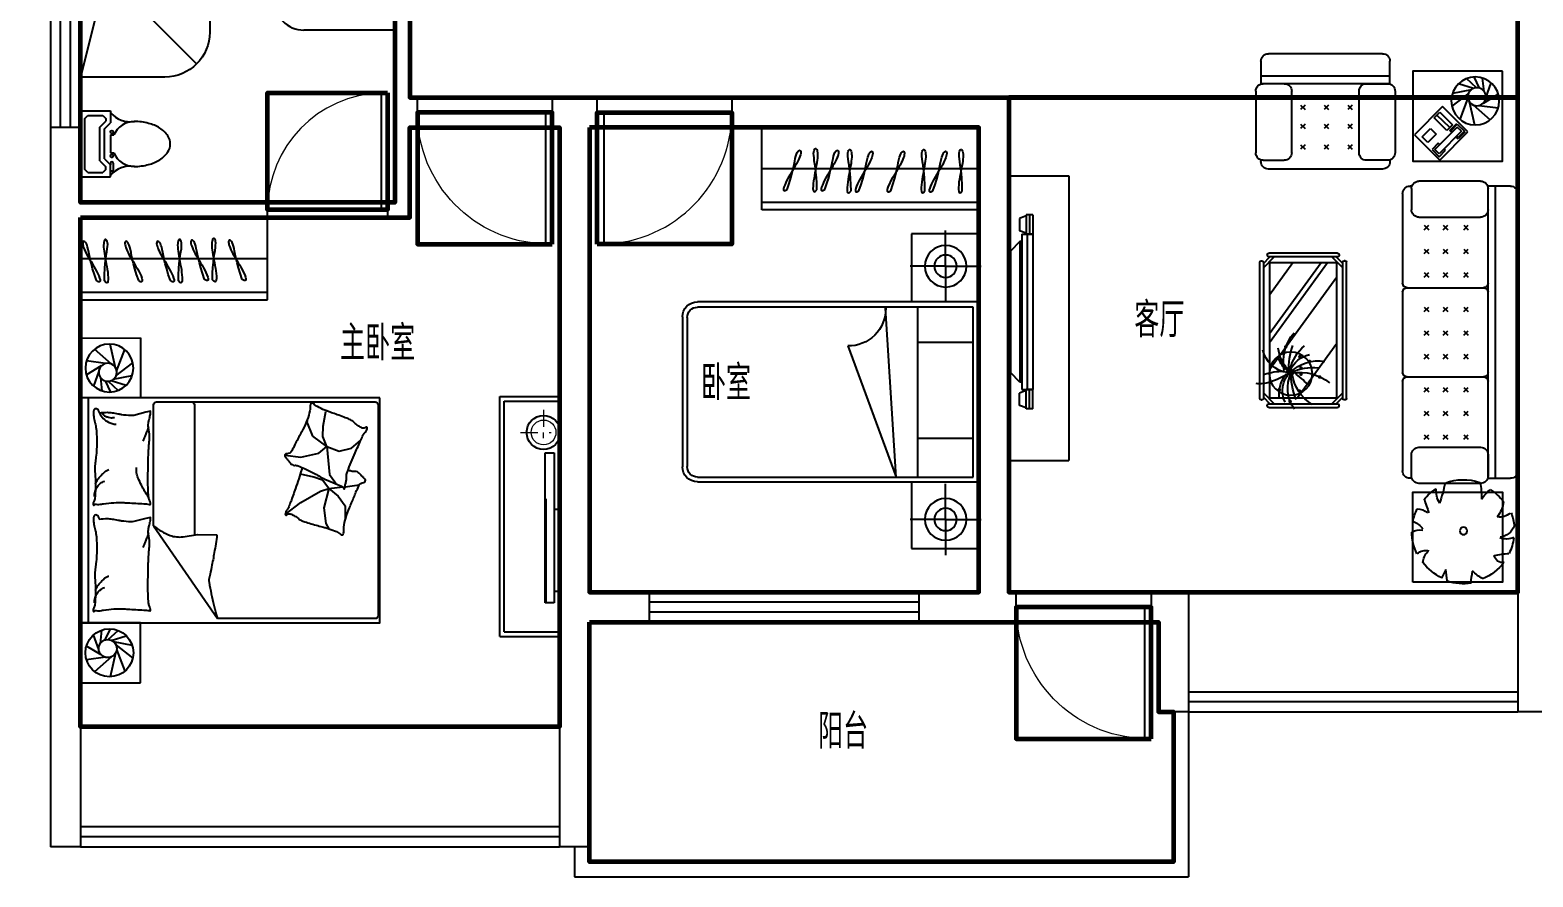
# Model space of a CAD drawing. Extents: x -355331 to -318731, y -592200 to -560200.
# Drawn here: x -347067 to -337031, y -592200 to -586550 of the extents above; entities that cross this region are included whole.
import ezdxf

# ---------------------------------------------------------------- set-up
doc = ezdxf.new("R2010")
doc.units = 0
doc.header["$LTSCALE"] = 1000
doc.header["$MEASUREMENT"] = 0
doc.layers.get('0').update_dxf_attribs({"linetype": 'CONTINUOUS'})
for name, color, linetype in [('BALCONY', 2, 'CONTINUOUS'), ('BATH', 6, 'CONTINUOUS'), ('JIAJU', 252, 'CONTINUOUS'), ('WALL', 2, 'CONTINUOUS'), ('WINDOW', 3, 'CONTINUOUS'), ('文字', 7, 'CONTINUOUS')]:
    doc.layers.add(name, color=color, linetype=linetype)
for name, color, linetype, lineweight in [('GT_卧室', 1, 'CONTINUOUS', 60), ('GT_卫生间', 5, 'CONTINUOUS', 60), ('GT_客厅', 2, 'CONTINUOUS', 60), ('GT_过道', 30, 'CONTINUOUS', 60), ('GT_门', 245, 'CONTINUOUS', 60), ('GT_阳台', 6, 'CONTINUOUS', 60)]:
    doc.layers.add(name, color=color, linetype=linetype, lineweight=lineweight)
doc.styles.add('_TCH_WINDOW', font='SIMPLEX', dxfattribs={"height": 3.5, "bigfont": 'GBCBIG'})
doc.styles.add('DIM_FONT', font='ROMAND.shx', dxfattribs={"width": 0.7})
doc.styles.add('HZ0', font='AcadEref.ttf', dxfattribs={"width": 0.7, "bigfont": 'ST.SHX'})
doc.styles.get("Standard").update_dxf_attribs({"font": 'GBENOR', "bigfont": 'GBCBIG'})

# ---------------------------------------------------------------- blocks, each defined once
blk = doc.blocks.new('A$C67170A1A')
for p, q in [((0, 2200), (0, 300)), ((0, 2200), (400, 2200)), ((400, 2200), (400, 300)), ((116, 1933), (71, 1915)), ((71, 1915), (71, 1834)), ((161, 1940), (116, 1940)), ((116, 1940), (116, 1810)), ((137, 1940), (137, 1810)), ((161, 1940), (161, 1810)), ((116, 1817), (71, 1834)), ((86, 1810), (86, 775)), ((86, 1810), (161, 1810)), ((161, 1810), (116, 1810)), ((123, 1810), (123, 775)), ((161, 1810), (161, 775)), ((73, 1761), (11, 1697)), ((73, 1761), (73, 823)), ((86, 1761), (73, 1761)), ((11, 1697), (11, 888)), ((73, 823), (11, 888)), ((86, 823), (73, 823)), ((116, 768), (71, 750)), ((71, 669), (71, 750)), ((86, 775), (161, 775)), ((161, 775), (116, 775)), ((116, 645), (116, 775)), ((137, 645), (137, 775)), ((161, 645), (161, 775)), ((116, 652), (71, 669)), ((161, 645), (116, 645)), ((0, 300), (400, 300))]:
    blk.add_line(p, q)
blk = doc.blocks.new('M_C54TQD')
for p, q in [((0, -52), (1500, -52)), ((853, -489), (46, -489)), ((853, -489), (1472, -916)), ((26, -509), (26, -1968)), ((46, -761), (915, -761)), ((1472, -1968), (1472, -916)), ((381, -1368), (395, -1471)), ((778, -1368), (698, -1472)), ((395, -1471), (369, -1593)), ((528, -1559), (509, -1470)), ((698, -1472), (623, -1603)), ((161, -1514), (137, -1518)), ((255, -1552), (161, -1514)), ((324, -1645), (255, -1552)), ((369, -1593), (324, -1645)), ((548, -1617), (528, -1559)), ((623, -1603), (605, -1658)), ((90, -1638), (87, -1645)), ((188, -1621), (90, -1638)), ((257, -1618), (188, -1621)), ((324, -1645), (257, -1618)), ((324, -1645), (510, -1664)), ((324, -1645), (355, -1728)), ((510, -1664), (560, -1700)), ((605, -1658), (548, -1617)), ((560, -1700), (572, -1709)), ((605, -1658), (594, -1752)), ((605, -1658), (734, -1626)), ((605, -1658), (655, -1721)), ((734, -1626), (837, -1640)), ((837, -1640), (873, -1660)), ((355, -1728), (335, -1810)), ((592, -1767), (580, -1861)), ((655, -1721), (720, -1769)), ((720, -1769), (813, -1769)), ((335, -1810), (281, -1873)), ((46, -1988), (1452, -1988))]:
    blk.add_line(p, q)
blk.add_lwpolyline([(0, -2000), (0, 0), (1500, 0), (1500, -2000)], close=True)
for points in [[(101, -127, -0.263368), (73, -108, -0.494818), (82, -89, -0.049225), (100, -88, -0.036831), (124, -89, -0.031893), (161, -97, 0.035782), (195, -104, 0.032941), (285, -110, 0.026564), (396, -104, 0.017905), (434, -99, -0.033397), (454, -97, -0.03204), (491, -97, 0.018442), (555, -101, 0.010837), (620, -100, 0.014624), (668, -97, 0.111249), (691, -89, -0.153708), (708, -86, -0.076444), (715, -87, -0.215512), (717, -89, -0.585858), (714, -92, 0.363489), (709, -95, 0.191716), (709, -106, -0.129675), (711, -123, -0.01735), (708, -140, 0.019326), (706, -155, 0.018818), (699, -223, 0.021828), (698, -283, 0.006204), (700, -316, 0.001963), (706, -423, 0.028341), (710, -459, -0.117014), (709, -468, -0.36606), (708, -469, -0.03973), (694, -466, -0.048309), (681, -461, 0.062981), (670, -457, 0.04058), (647, -454, 0.014345), (580, -451, 0.005484), (454, -452, 0.007153), (358, -455, 0.008762), (316, -458, -0.008153), (270, -461, -0.06251), (213, -456, 0.078669), (167, -454, 0.047825), (145, -459, -0.034494), (114, -466, -0.023571), (89, -469, -0.510228), (88, -468), (95, -438), (116, -356, 0.073041), (118, -336, 0.023305), (112, -275, 0.018299), (108, -252, -0.01097), (101, -214, -0.042281), (98, -180, -0.027201), (101, -126)], [(657, -95, 0.088153), (622, -98, 0.088153), (591, -114, 0.077547), (569, -135, 0.077547), (555, -162)], [(810, -127, -0.263368), (782, -108, -0.494818), (791, -89, -0.049225), (809, -88, -0.036831), (833, -89, -0.031893), (871, -97, 0.035782), (905, -104, 0.032941), (994, -110, 0.026564), (1106, -104, 0.017905), (1143, -99, -0.033397), (1163, -97, -0.03204), (1200, -97, 0.018442), (1265, -101, 0.010837), (1329, -100, 0.014624), (1377, -97, 0.111249), (1400, -89, -0.153708), (1417, -86, -0.076444), (1424, -87, -0.215512), (1426, -89, -0.585858), (1423, -92, 0.363489), (1419, -95, 0.191716), (1419, -106, -0.129675), (1421, -123, -0.01735), (1418, -140, 0.019326), (1415, -155, 0.018818), (1408, -223, 0.021828), (1407, -283, 0.006204), (1409, -316, 0.001963), (1415, -423, 0.028341), (1419, -459, -0.117014), (1419, -468, -0.36606), (1417, -469, -0.03973), (1404, -466, -0.048309), (1390, -461, 0.062981), (1379, -457, 0.04058), (1356, -454, 0.014345), (1289, -451, 0.005484), (1164, -452, 0.007153), (1067, -455, 0.008762), (1025, -458, -0.008153), (979, -461, -0.06251), (922, -456, 0.078669), (877, -454, 0.047825), (854, -459, -0.034494), (823, -466, -0.023571), (798, -469, -0.510228), (797, -468), (805, -438), (825, -356, 0.073041), (827, -336, 0.023305), (821, -275, 0.018299), (817, -252, -0.01097), (810, -214, -0.042281), (807, -180, -0.027201), (810, -126)], [(1366, -95, 0.088153), (1332, -98, 0.088153), (1300, -114, 0.077547), (1279, -135, 0.077547), (1265, -162)], [(99, -143, -0.05369), (114, -156, -0.070312), (122, -168, -0.015448), (125, -177, -0.013244), (129, -187, -0.082127), (132, -205, -0.064164), (129, -228)], [(101, -127, -0.077379), (136, -152, -0.077379), (161, -187, -0.047525), (171, -211, -0.047525), (176, -238)], [(575, -101, 0.027842), (551, -111, 0.048685), (539, -119, 0.023666), (511, -144, 0.031223), (492, -164, 0.046801), (486, -172, 0.023191), (478, -189)], [(1284, -101, 0.027842), (1260, -111, 0.048685), (1248, -119, 0.023666), (1220, -144, 0.031223), (1201, -164, 0.046801), (1196, -172, 0.023191), (1188, -189)], [(661, -455, 0.016108), (622, -429, 0.024599), (595, -414, 0.009477), (546, -391, 0.015937), (516, -378, 0.072521), (500, -375, 0.033339), (463, -375)], [(191, -454, 0.009729), (219, -445, 0.009729), (246, -435, 0.007971), (267, -426, 0.007971), (289, -416)], [(853, -489, -0.085272), (917, -599, -0.124044), (926, -686), (912, -782), (914, -912)], [(901, -454, 0.009729), (928, -445, 0.009729), (955, -435, 0.007971), (977, -426, 0.007971), (998, -416)], [(914, -912, 0.007867), (1032, -894, 0.009508), (1128, -876, 0.006616), (1193, -862, -0.023828), (1212, -858, -0.080713), (1230, -859, -0.009591), (1383, -891, -0.013133), (1416, -899, -0.007859), (1472, -916)], [(464, -1480, 0.025626), (476, -1478, 0.0108), (605, -1436, 0.00456), (692, -1405, 0.01125), (727, -1391, 0.069394), (746, -1380, -0.079756), (763, -1371, -0.106399), (778, -1368, -0.328642), (782, -1372, -0.299547), (779, -1378, 0.189917), (774, -1387, 0.033518), (773, -1397, 0.075627), (773, -1402, 0.053489), (776, -1410, 0.017838), (788, -1432, 0.038394), (805, -1456, -0.059529), (816, -1472, -0.035943), (826, -1498, -0.011245), (852, -1585, -0.006203), (862, -1624, 0.010783), (868, -1647, 0.019485), (873, -1660, 0.005062), (892, -1710, 0.101392), (909, -1736, -0.223768), (914, -1749, -0.25558), (911, -1754, -0.081563), (895, -1759, -0.071805), (878, -1759, 0.069985), (861, -1759, 0.03546), (801, -1772, 0.029432), (732, -1797, 0.001554), (699, -1811, -0.00152), (665, -1826, -0.004735), (629, -1840, 0.00382), (586, -1859, 0.296001), (564, -1891, -0.649774), (542, -1900, -0.02319), (538, -1895, 0.0288), (534, -1892, 0.005727), (527, -1886, -0.004358), (519, -1878, -0.027528), (502, -1861, -0.046214), (493, -1850, -0.194121), (490, -1833, 0.133719), (489, -1809, 0.005779), (482, -1787, 0.008882)]]:
    blk.add_lwpolyline(points, format="xyb")
blk.add_lwpolyline([(58, -1583, 0.101392), (40, -1559, -0.223768), (34, -1546, -0.25558), (36, -1541, -0.081563), (52, -1535, -0.071805), (69, -1534, 0.069985), (86, -1532, 0.03546), (145, -1515, 0.029432), (211, -1485, 0.001554), (244, -1468, -0.00152), (276, -1451, -0.004735), (311, -1433, 0.00382), (353, -1412, 0.296001), (372, -1378, -0.649774), (393, -1367, -0.02319), (398, -1372, 0.0288), (402, -1375, 0.005727), (409, -1380, -0.004358), (418, -1387, -0.027528), (436, -1403, -0.046214), (445, -1414, -0.194121), (450, -1430, 0.133719), (453, -1454, 0.011505), (471, -1496, 0.008882), (497, -1550, 0.012426), (535, -1618, -0.033612), (547, -1644), (570, -1701), (588, -1744, 0.224341), (603, -1757, -0.722772), (603, -1766, -0.103513), (599, -1767, 0.053465), (592, -1767, 0.030109), (569, -1772, -0.031436), (547, -1776, -0.05324), (532, -1776, 0.05518), (517, -1777, 0.056271), (492, -1783, 0.0108), (366, -1835, 0.00456), (281, -1873, 0.01125), (247, -1889, 0.069394), (229, -1902, -0.079756), (213, -1912, -0.106399), (199, -1915, -0.328642), (195, -1912, -0.299547), (196, -1906, 0.189917), (201, -1896, 0.033518), (202, -1886, 0.075627), (201, -1882, 0.053489), (197, -1874, 0.017838), (184, -1853, 0.038394), (165, -1830, -0.059529), (153, -1815, -0.035943), (140, -1790, -0.011245), (108, -1705, -0.006203), (95, -1667, 0.010783), (87, -1645, 0.019485), (82, -1632, 0.005062)], format="xyb", close=True)
for centre, start, end in [((46, -509), 90, 180), ((46, -741), 180, 270), ((46, -1968), 180, 270), ((1452, -1968), 270, 0)]:
    blk.add_arc(centre, 20, start, end)
at = {"style": 'DIM_FONT', "width": 0.8, "flags": 9}
for tag in ['XSIZE', 'YSIZE']:
    blk.add_attdef(tag, (0, 0), '', height=0.5, dxfattribs=at)
blk = doc.blocks.new('M_C5')
for p, q in [((-71, 21), (-106, 120)), ((-60, 63), (-50, 152)), ((-28, 86), (7, 160)), ((-9, 88), (59, 149)), ((12, 83), (112, 114)), ((-54, -14), (-154, 45)), ((26, 75), (152, 50)), ((42, 53), (156, -35)), ((48, 21), (102, -123)), ((-26, -30), (-153, -47)), ((14, -26), (-99, -126)), ((41, -2), (5, -160))]:
    blk.add_line(p, q)
for centre, radius in [((0, 0), 160), ((-11, 28), 60)]:
    blk.add_circle(centre, radius)
at = {"width": 0.8, "flags": 9}
for tag in ['XSIZE', 'YSIZE']:
    blk.add_attdef(tag, (0, 0), '', height=0.5, dxfattribs=at)
blk = doc.blocks.new('ccui')
for points in [[(-566, 1078), (-507, 683), (-111, 742), (-170, 1137)], [(-226, -1197), (-285, -801), (111, -742), (170, -1137)]]:
    blk.add_lwpolyline(points, close=True)
at = {"rotation": 188.5031322324077}
blk.add_blockref('M_C5', (-332, 911), dxfattribs=at)
at = {"extrusion": (1e-16, 0, -1), "zscale": -1}
for name, p, rotation in [('M_C54TQD', (-111, -742), 81.49686775637126), ('M_C5', (51, -968), 351.4968677675923)]:
    blk.add_blockref(name, p, dxfattribs=dict(at, rotation=rotation))
blk = doc.blocks.new('dsj')
for p, q in [((0, -1600), (0, 0)), ((0, 0), (400, 0)), ((30, -1570), (30, -30)), ((30, -30), (400, -30)), ((304, -375), (363, -375)), ((304, -1375), (304, -375)), ((363, -375), (363, -1375)), ((311, -1369), (311, -682)), ((396, -753), (363, -753)), ((363, -753), (363, -1297)), ((396, -1297), (396, -753)), ((363, -1297), (396, -1297)), ((363, -1375), (304, -1375)), ((0, -1600), (400, -1600)), ((30, -1570), (400, -1570))]:
    blk.add_line(p, q)
at = {"lineweight": 0}
for p, q in [((293, -88), (293, -201)), ((139, -239), (255, -239)), ((293, -276), (293, -239)), ((331, -239), (343, -239))]:
    blk.add_line(p, q, dxfattribs=at)
blk.add_circle((293, -239), 113)
blk.add_circle((293, -239), 82.7, dxfattribs=at)
blk = doc.blocks.new('A$C4AAE78FC')
for p, q in [((16, 43), (16, 2143)), ((16, 2143), (466, 2143)), ((238, 1927), (238, 2165)), ((466, 2143), (466, 1689)), ((238, 1927), (0, 1927)), ((238, 1927), (238, 1689)), ((238, 1927), (476, 1927)), ((16, 1689), (1896, 1689)), ((55, 1654), (426, 1654)), ((55, 520), (55, 1654)), ((426, 1654), (426, 520)), ((426, 1654), (1894, 1654)), ((568, 520), (639, 1647)), ((1964, 1584), (1964, 590)), ((1996, 1589), (1996, 589)), ((55, 1419), (426, 1419)), ((892, 1396), (568, 520)), ((55, 777), (426, 777)), ((426, 520), (55, 520)), ((1894, 520), (426, 520)), ((1896, 489), (16, 489)), ((238, 238), (238, 476)), ((466, 489), (466, 43)), ((238, 238), (0, 238)), ((238, 238), (476, 238)), ((238, 238), (238, 0)), ((466, 43), (16, 43))]:
    blk.add_line(p, q)
for centre, radius in [((238, 1927), 139), ((238, 1927), 75), ((238, 238), 139), ((238, 238), 75)]:
    blk.add_circle(centre, radius)
for centre, radius, start, end in [((887, 1644), 249, 179.3329, 271.129), ((1894, 1584), 70, 0, 90), ((1896, 1589), 100, 0, 90), ((1894, 590), 70, 270, 360), ((1896, 589), 100, 270, 360)]:
    blk.add_arc(centre, radius, start, end)
blk = doc.blocks.new('_E6OBL')
at = {"color": 0, "linetype": 'ByBlock'}
for p, q in [((0, 506), (230, 506)), ((0, 0), (0, 506)), ((34, 448), (58, 471)), ((58, 471), (172, 471)), ((172, 471), (196, 448)), ((230, 506), (230, 414)), ((34, 58), (34, 448)), ((150, 382), (196, 428)), ((150, 124), (150, 382)), ((184, 368), (230, 414)), ((184, 138), (184, 368)), ((196, 448), (196, 428)), ((230, 322), (256, 322)), ((230, 322), (230, 184)), ((150, 124), (196, 78)), ((184, 138), (230, 92)), ((230, 184), (256, 184)), ((0, 0), (230, 0)), ((58, 34), (34, 58)), ((58, 34), (172, 34)), ((196, 58), (172, 34)), ((196, 58), (196, 78)), ((230, 104), (230, 92)), ((230, 0), (230, 92)), ((230, 46), (253, 46)), ((253, 46), (253, 104))]:
    blk.add_line(p, q, dxfattribs=at)
blk.add_lwpolyline([(414, 80, 0.063415), (524, 95, 0.076468), (609, 131, 0.107136), (672, 192, 0.147373), (690, 253, 0.147373), (672, 314, 0.107136), (609, 375, 0.076468), (524, 411, 0.063415), (414, 425, 0.063415)], format="xyb", dxfattribs=at)
for centre in [(242, 345), (242, 161)]:
    blk.add_circle(centre, 11.5, dxfattribs=at)
for centre, radius, start, end in [((386, 630), 207, 221.089, 277.7989), ((414, 253), 172, 90, 156.4218), ((414, 253), 172, 203.5782, 270), ((242, 104), 11.5, 0, 180), ((386, -124), 207, 82.2011, 138.911)]:
    blk.add_arc(centre, radius, start, end, dxfattribs=at)
at = {"style": 'HZ0', "width": 0.75, "flags": 9}
for tag in ['XSIZE', 'YSIZE']:
    blk.add_attdef(tag, (0, 0), '', height=0.5, dxfattribs=at)
blk = doc.blocks.new('A$C14184E9E')
for p, q in [((-0.1, 720), (-0.1, 0)), ((719.9, 720), (-0.1, 720)), ((-0.1, 720), (646.7, 73.2)), ((182.3, 585.2), (719.9, 720)), ((719.9, 250), (719.9, 720)), ((134.7, 537.6), (-0.1, 0)), ((-0.1, 0), (469.9, 0))]:
    blk.add_line(p, q)
blk.add_circle((149, 570.8), 36.2)
blk.add_arc((469.9, 250), 250, 270, 360)
blk = doc.blocks.new('$TCHSYS$WIN2D')
for p, q in [((-0.5, 0.5), (0.5, 0.5)), ((0.5, 0.1667), (-0.5, 0.1667)), ((0.5, -0.1667), (-0.5, -0.1667)), ((-0.5, -0.5), (0.5, -0.5))]:
    blk.add_line(p, q)
blk = doc.blocks.new('$TCHSYS$DOOR2D')
for p, q in [((0.45, 0.975), (0.5, 0.975)), ((0.45, 0), (0.45, 0.975)), ((0.5, 0), (0.5, 0.975)), ((0.5, 0), (0.45, 0))]:
    blk.add_line(p, q)
at = {"lineweight": 13}
blk.add_arc((0.475, 0), 0.975, 91.4693, 180, dxfattribs=at)
blk = doc.blocks.new('$plan$00001568')
for p, q in [((-2869, 3), (-1019, 3)), ((-2919, -197), (-2919, -47)), ((-969, -47), (-969, -200)), ((-2919, -147), (-969, -147)), ((-2919, -197), (-969, -197)), ((-2762, -197), (-2903, -197)), ((-1127, -197), (-986, -197)), ((-2953, -247), (-2953, -658)), ((-2712, -658), (-2712, -247)), ((-2242, -737), (-2242, -227)), ((-1647, -737), (-1647, -227)), ((-1177, -658), (-1177, -247)), ((-936, -247), (-936, -658)), ((-2628, -359), (-2658, -329)), ((-2658, -359), (-2628, -329)), ((-2500, -359), (-2470, -329)), ((-2470, -359), (-2500, -329)), ((-2312, -359), (-2343, -329)), ((-2343, -359), (-2312, -329)), ((-2121, -359), (-2091, -329)), ((-2091, -359), (-2121, -329)), ((-1934, -359), (-1964, -329)), ((-1964, -359), (-1934, -329)), ((-1806, -359), (-1776, -329)), ((-1776, -359), (-1806, -329)), ((-1546, -359), (-1576, -329)), ((-1576, -359), (-1546, -329)), ((-1419, -359), (-1389, -329)), ((-1389, -359), (-1419, -329)), ((-1231, -359), (-1261, -329)), ((-1261, -359), (-1231, -329)), ((-796, -519), (-608, -331)), ((-603, -373), (-754, -524)), ((-608, -350), (-655, -397)), ((-655, -397), (-641, -411)), ((-603, -354), (-645, -397)), ((-645, -397), (-636, -406)), ((-608, -331), (-438, -501)), ((-556, -402), (-603, -354)), ((-603, -373), (-575, -402)), ((-2628, -497), (-2658, -466)), ((-2658, -497), (-2628, -466)), ((-2470, -497), (-2500, -466)), ((-2500, -497), (-2470, -466)), ((-2312, -497), (-2343, -466)), ((-2343, -497), (-2312, -466)), ((-2121, -497), (-2091, -466)), ((-2091, -497), (-2121, -466)), ((-1964, -497), (-1934, -466)), ((-1934, -497), (-1964, -466)), ((-1806, -497), (-1776, -466)), ((-1776, -497), (-1806, -466)), ((-1546, -497), (-1576, -466)), ((-1576, -497), (-1546, -466)), ((-1389, -497), (-1419, -466)), ((-1419, -497), (-1389, -466)), ((-1231, -497), (-1261, -466)), ((-1261, -497), (-1231, -466)), ((-773, -524), (-730, -482)), ((-730, -482), (-721, -491)), ((-726, -552), (-575, -402)), ((-438, -501), (-627, -689)), ((-612, -439), (-598, -453)), ((-608, -435), (-598, -444)), ((-598, -444), (-556, -402)), ((-598, -453), (-551, -406)), ((-561, -435), (-598, -472)), ((-598, -472), (-513, -557)), ((-579, -453), (-495, -538)), ((-476, -519), (-561, -435)), ((-2628, -624), (-2658, -593)), ((-2658, -624), (-2628, -593)), ((-2470, -624), (-2500, -593)), ((-2500, -624), (-2470, -593)), ((-2312, -624), (-2343, -593)), ((-2343, -624), (-2312, -593)), ((-2121, -624), (-2091, -593)), ((-2091, -624), (-2121, -593)), ((-1964, -624), (-1934, -593)), ((-1934, -624), (-1964, -593)), ((-1806, -624), (-1776, -593)), ((-1776, -624), (-1806, -593)), ((-1546, -624), (-1576, -593)), ((-1576, -624), (-1546, -593)), ((-1389, -624), (-1419, -593)), ((-1419, -624), (-1389, -593)), ((-1231, -624), (-1261, -593)), ((-1261, -624), (-1231, -593)), ((-627, -689), (-796, -519)), ((-726, -571), (-773, -524)), ((-754, -524), (-726, -552)), ((-683, -529), (-726, -571)), ((-693, -519), (-683, -529)), ((-622, -543), (-678, -600)), ((-678, -600), (-641, -637)), ((-641, -637), (-584, -581)), ((-584, -581), (-622, -543)), ((-513, -557), (-476, -519)), ((-2919, -708), (-2919, -717)), ((-2903, -708), (-2762, -708)), ((-2271, -767), (-2869, -767)), ((-1676, -767), (-2213, -767)), ((-1019, -767), (-1617, -767)), ((-986, -708), (-1127, -708)), ((-969, -708), (-969, -717)), ((-856, -902), (-856, -1664)), ((-797, -852), (-806, -852)), ((-797, -868), (-797, -1008)), ((-336, -818), (-747, -818)), ((-286, -852), (-286, -1714)), ((-286, -852), (-136, -852)), ((-286, -1008), (-286, -868)), ((-236, -852), (-236, -1714)), ((-86, -902), (-86, -1664)), ((-747, -1058), (-336, -1058)), ((-693, -1104), (-723, -1134)), ((-693, -1134), (-723, -1104)), ((-556, -1104), (-586, -1134)), ((-556, -1134), (-586, -1104)), ((-429, -1104), (-459, -1134)), ((-429, -1134), (-459, -1104)), ((-2447, -1661), (-2447, -1202)), ((-2437, -1192), (-2432, -1192)), ((-2378, -1167), (-2422, -1211)), ((-2349, -1167), (-2422, -1239)), ((-2422, -1661), (-2422, -1202)), ((-2396, -1152), (-2396, -1157)), ((-2386, -1142), (-1477, -1142)), ((-2386, -1167), (-1477, -1167)), ((-1514, -1167), (-1442, -1239)), ((-1486, -1167), (-1442, -1211)), ((-1467, -1152), (-1467, -1157)), ((-1442, -1202), (-1442, -1661)), ((-1427, -1192), (-1432, -1192)), ((-1417, -1202), (-1417, -1661)), ((-2019, -1207), (-2382, -1470)), ((-1577, -1207), (-2196, -1657)), ((-1482, -1269), (-2015, -1657)), ((-693, -1292), (-723, -1262)), ((-693, -1262), (-723, -1292)), ((-556, -1262), (-586, -1292)), ((-556, -1292), (-586, -1262)), ((-429, -1262), (-459, -1292)), ((-429, -1292), (-459, -1262)), ((-1482, -1312), (-1956, -1657)), ((-1482, -1501), (-1696, -1657)), ((-693, -1419), (-723, -1449)), ((-693, -1449), (-723, -1419)), ((-556, -1419), (-586, -1449)), ((-556, -1449), (-586, -1419)), ((-429, -1419), (-459, -1449)), ((-429, -1449), (-459, -1419)), ((-797, -1698), (-797, -1558)), ((-747, -1508), (-336, -1508)), ((-286, -1558), (-286, -1698)), ((-2437, -1671), (-2432, -1671)), ((-2349, -1697), (-2422, -1624)), ((-2378, -1697), (-2422, -1653)), ((-1477, -1697), (-2386, -1697)), ((-1514, -1697), (-1442, -1624)), ((-1486, -1697), (-1442, -1653)), ((-1427, -1671), (-1432, -1671)), ((-2396, -1712), (-2396, -1707)), ((-1477, -1722), (-2386, -1722)), ((-1467, -1712), (-1467, -1707)), ((-797, -1714), (-806, -1714)), ((-336, -1748), (-747, -1748)), ((-136, -1714), (-289, -1714))]:
    blk.add_line(p, q)
at = {"color": 6}
for p, q in [((-428, -297), (-527, -183)), ((-431, -256), (-448, -130)), ((-415, -228), (-356, -129)), ((-380, -212), (-281, -177)), ((-404, -323), (-561, -288)), ((-339, -222), (-249, -233)), ((-318, -295), (-287, -394)), ((-316, -254), (-241, -290)), ((-313, -273), (-252, -341)), ((-381, -331), (-524, -385)), ((-349, -325), (-436, -439)), ((-326, -308), (-351, -434))]:
    blk.add_line(p, q, dxfattribs=at)
at = {"color": 3}
for p, q in [((-3604, -469), (-3528, -479)), ((-3528, -479), (-3585, -508)), ((-3585, -508), (-3585, -508))]:
    blk.add_line(p, q, dxfattribs=at)
for points in [[(-3611, -700), (-3011, -700), (-3011, -100), (-3611, -100)], [(-202, -100), (-202, -700), (-802, -700), (-802, -100)], [(-1482, -1207), (-1482, -1657), (-2382, -1657), (-2382, -1207)]]:
    blk.add_lwpolyline(points, close=True)
at = {"color": 3, "const_width": 12}
for points in [[(-2237, -1321, 1), (-2249, -1321, 1)], [(-2133, -1390, 1), (-2145, -1390, 1)], [(-2331, -1456, 1), (-2343, -1456, 1)], [(-2221, -1515, 1), (-2233, -1515, 1)], [(-2218, -1446, 1), (-2230, -1446, 1)], [(-2210, -1502, 1), (-2222, -1502, 1)], [(-2190, -1512, 1), (-2202, -1512, 1)], [(-2177, -1446, 1), (-2189, -1446, 1)], [(-2102, -1453, 1), (-2114, -1453, 1)], [(-2399, -1519, 1), (-2411, -1519, 1)], [(-2322, -1591, 1), (-2334, -1591, 1)], [(-2207, -1522, 1), (-2219, -1522, 1)], [(-2201, -1535, 1), (-2213, -1535, 1)], [(-2166, -1555, 1), (-2178, -1555, 1)], [(-2138, -1578, 1), (-2150, -1578, 1)], [(-2036, -1548, 1), (-2048, -1548, 1)]]:
    blk.add_lwpolyline(points, format="xyb", close=True, dxfattribs=at)
at = {"color": 6}
for centre, radius in [((-401, -282), 160), ((-373, -271), 60)]:
    blk.add_circle(centre, radius, dxfattribs=at)
at = {"color": 3}
blk.add_circle((-3270, -361), 24.7, dxfattribs=at)
blk.add_circle((-2221, -1514), 144)
for centre, radius, start, end in [((-2869, -47), 50, 90, 180), ((-1019, -47), 50, 0, 90), ((-2903, -247), 50, 90, 180), ((-2762, -247), 50, 0, 90), ((-2272, -227), 30, 0, 90), ((-2212, -227), 30, 90, 180), ((-1677, -227), 30, 0, 90), ((-1617, -227), 30, 90, 180), ((-1127, -247), 50, 90, 180), ((-986, -247), 50, 0, 90), ((-2903, -658), 50, 180, 270), ((-2762, -658), 50, 270, 360), ((-1127, -658), 50, 180, 270), ((-986, -658), 50, 270, 360), ((-2869, -717), 50, 180, 270), ((-2272, -737), 30, 270, 360), ((-2212, -737), 30, 180, 270), ((-1677, -737), 30, 270, 360), ((-1617, -737), 30, 180, 270), ((-1019, -717), 50, 270, 360), ((-806, -902), 50, 90, 180), ((-747, -868), 50, 90, 180), ((-336, -868), 50, 0, 90), ((-136, -902), 50, 0, 90), ((-747, -1008), 50, 180, 270), ((-336, -1008), 50, 270, 360), ((-2437, -1202), 10, 90, 180), ((-2432, -1202), 10, 0, 90), ((-2386, -1152), 10, 90, 180), ((-2386, -1157), 10, 180, 270), ((-1477, -1152), 10, 0, 90), ((-1477, -1157), 10, 270, 360), ((-1432, -1202), 10, 90, 180), ((-1427, -1202), 10, 0, 90), ((-747, -1558), 50, 90, 180), ((-336, -1558), 50, 0, 90), ((-2437, -1661), 10, 180, 270), ((-2432, -1661), 10, 270, 360), ((-2386, -1707), 10, 90, 180), ((-1477, -1707), 10, 0, 90), ((-1432, -1661), 10, 180, 270), ((-1427, -1661), 10, 270, 360), ((-806, -1664), 50, 180, 270), ((-747, -1698), 50, 180, 270), ((-336, -1698), 50, 270, 360), ((-136, -1664), 50, 270, 360), ((-2386, -1712), 10, 180, 270), ((-1477, -1712), 10, 270, 360)]:
    blk.add_arc(centre, radius, start, end)
for centre, radius, start, end in [((-3274, -361), 340, 127.3608, 157.9897), ((-3425, -100), 56.5, 169.9893, 261.059), ((-4136, -5), 718, 347.8762, 355.8535), ((-3274, -361), 338, 96.9644, 115.6502), ((-3181, -74), 143, 159.4009, 198.1991), ((-3198, -130), 115, 110.3048, 172.6088), ((-3274, -361), 342, 68.4723, 84.0764), ((-3072, -120), 106, 138.1722, 188.1686), ((-3056, -287), 194, 95.6907, 128.3418), ((-3274, -361), 333, 32.5536, 53.406), ((-3260, 49), 353, 304.807, 319.1464), ((-3651, 259), 570, 273.3351, 281.4272), ((-3264, -36), 380, 211.4685, 224.0218), ((-3043, -665), 425, 76.7854, 92.0545), ((-3274, -361), 346, 339.37, 378.4693), ((-3274, -361), 348, 171.525, 197.9574), ((-2675, -1727), 1274, 102.4549, 108.7135), ((-3274, -361), 341, 205.1755, 232.7249), ((-3501, -489), 145, 278.2849, 310.2797), ((-3485, -614), 84.2, 319.04, 375.1445), ((-3453, -1606), 1058, 68.0901, 73.3603), ((-3223, -669), 99.6, 359.0349, 402.9546), ((-3002, -393), 151, 237.1456, 275.2677), ((-3274, -361), 339, 309.3248, 327.3902), ((-3274, -361), 345, 244.4144, 269.4679), ((-3388, -648), 125, 332.1872, 366.7225), ((-3331, -740), 131, 20.2589, 54.6132), ((-3274, -361), 344, 281.0979, 295.9233), ((-2537, -1456), 325, 351.2496, 398.2333), ((-2395, -1330), 260, 314.4861, 369.3762), ((-2182, -1221), 287, 211.315, 262.1378), ((-900, -272), 1790, 219.0488, 222.6799), ((-2526, -1366), 346, 335.0888, 365.9637), ((-2277, -1345), 190, 294.0956, 346.2953), ((-2318, -1301), 234, 233.3231, 295.7633), ((-2180, -874), 642, 250.5249, 267.8244), ((-2193, -1026), 502, 268.3286, 288.729), ((-2141, -1271), 293, 258.5516, 310.9815), ((-2257, -1235), 291, 283.0452, 319.7766), ((-2334, -1401), 169, 242.9909, 315.9102), ((-2361, -1359), 233, 265.8741, 306.9558), ((-1518, -1933), 810, 148.9873, 160.361), ((-2694, -1554), 490, 343.8561, 359.1105), ((-2022, -1512), 193, 186.9904, 258.0284), ((-2089, -1471), 126, 208.8901, 258.4579), ((-2023, -1340), 259, 228.7581, 263.8624), ((-2069, -1721), 219, 162.9456, 186.4814)]:
    blk.add_arc(centre, radius, start, end, dxfattribs=at)
at = {"style": 'DIM_FONT', "width": 0.8, "flags": 9}
for tag, p, rotation in [('XSIZE', (-1944, 3), 180), ('YSIZE', (-1944, 3), 180), ('XSIZE', (-86, -1283), 90), ('YSIZE', (-86, -1283), 90)]:
    blk.add_attdef(tag, p, '', height=0.5, rotation=rotation, dxfattribs=at)
at = {"color": 3, "style": 'DIM_FONT', "text_generation_flag": 4, "width": 0.8, "flags": 9}
for tag in ['XSIZE', 'YSIZE']:
    blk.add_attdef(tag, (-3286, -407), '', height=0.5, rotation=270, dxfattribs=at)

msp = doc.modelspace()

# ---------------------------------------------------------------- linework, layer by layer
at = {"layer": 'BALCONY'}
for p, q in [((-339431, -591100), (-339431, -592100)), ((-339331, -591100), (-339331, -592200)), ((-343431, -592000), (-343431, -592200)), ((-343331, -592000), (-343331, -592100)), ((-343331, -592100), (-339431, -592100)), ((-343431, -592200), (-339331, -592200))]:
    msp.add_line(p, q, dxfattribs=at)
at = {"layer": 'BATH'}
msp.add_line((-344631, -586550), (-345238, -586550), dxfattribs=at)
msp.add_arc((-345238, -586350), 200, 180, 270, dxfattribs=at)
at = {"layer": 'GT_卧室'}
for points in [[(-346731, -587800), (-344531, -587800), (-344531, -587200), (-343531, -587200), (-343531, -591200), (-346731, -591200), (-346731, -587800)], [(-343331, -587200), (-343331, -590300), (-340731, -590300), (-340731, -587200), (-343331, -587200)]]:
    msp.add_lwpolyline(points, dxfattribs=at)
at = {"layer": 'GT_卫生间'}
msp.add_lwpolyline([(-346731, -586000), (-344631, -586000), (-344631, -587700), (-346731, -587700), (-346731, -586000)], dxfattribs=at)
at = {"layer": 'GT_客厅'}
msp.add_lwpolyline([(-340531, -587000), (-340531, -590300), (-337131, -590300), (-337131, -587000), (-340531, -587000)], dxfattribs=at)
at = {"layer": 'GT_过道'}
msp.add_lwpolyline([(-338581, -584300), (-338581, -586134), (-340531, -586134), (-340531, -586000), (-344531, -586000), (-344531, -587000), (-337131, -587000), (-337131, -584300), (-338581, -584300)], dxfattribs=at)
at = {"layer": 'GT_门'}
for points in [[(-344681, -586970), (-344681, -587750), (-345481, -587750), (-345481, -586970), (-344681, -586970)], [(-343581, -587978), (-343581, -587100), (-344481, -587100), (-344481, -587978), (-343581, -587978)], [(-343281, -587978), (-343281, -587100), (-342381, -587100), (-342381, -587978), (-343281, -587978)], [(-339581, -591278), (-339581, -590400), (-340481, -590400), (-340481, -591278), (-339581, -591278)]]:
    msp.add_lwpolyline(points, dxfattribs=at)
at = {"layer": 'GT_阳台'}
msp.add_lwpolyline([(-343331, -590500), (-339531, -590500), (-339531, -591100), (-339431, -591100), (-339431, -592100), (-343331, -592100), (-343331, -590500)], dxfattribs=at)
at = {"layer": 'JIAJU'}
for p, q in [((-342181, -587750), (-342181, -587200)), ((-340731, -587475), (-342181, -587475)), ((-340731, -587700), (-342181, -587700)), ((-345481, -588350), (-345481, -587800)), ((-340731, -587750), (-342181, -587750)), ((-346731, -588075), (-345481, -588075)), ((-346731, -588300), (-345481, -588300)), ((-346731, -588350), (-345481, -588350))]:
    msp.add_line(p, q, dxfattribs=at)
for points in [[(-342012, -587615), (-341998, -587573), (-341986, -587536), (-341978, -587503), (-341971, -587474), (-341965, -587448), (-341961, -587426), (-341957, -587407), (-341953, -587392), (-341949, -587379), (-341944, -587368), (-341940, -587361), (-341935, -587356), (-341931, -587353), (-341927, -587352), (-341924, -587353), (-341922, -587356), (-341920, -587361), (-341920, -587367), (-341921, -587374), (-341923, -587383), (-341926, -587393), (-341931, -587404), (-341936, -587417), (-341942, -587430), (-341949, -587443), (-341958, -587457), (-341966, -587472), (-341976, -587488), (-341985, -587503), (-341994, -587519), (-342004, -587536), (-342013, -587552), (-342021, -587568), (-342028, -587584), (-342033, -587598), (-342036, -587609), (-342036, -587618), (-342032, -587622), (-342025, -587621), (-342012, -587615)], [(-341813, -587616), (-341814, -587572), (-341816, -587534), (-341819, -587499), (-341822, -587470), (-341826, -587444), (-341830, -587422), (-341832, -587402), (-341834, -587386), (-341835, -587373), (-341834, -587362), (-341832, -587353), (-341829, -587346), (-341826, -587342), (-341823, -587340), (-341820, -587340), (-341817, -587342), (-341814, -587346), (-341812, -587352), (-341810, -587359), (-341809, -587368), (-341808, -587379), (-341808, -587391), (-341809, -587404), (-341811, -587418), (-341813, -587433), (-341816, -587450), (-341819, -587467), (-341822, -587484), (-341826, -587502), (-341829, -587520), (-341832, -587539), (-341835, -587557), (-341837, -587575), (-341838, -587592), (-341839, -587607), (-341837, -587619), (-341834, -587627), (-341830, -587630), (-341823, -587626), (-341813, -587616)], [(-341760, -587615), (-341746, -587573), (-341734, -587536), (-341726, -587503), (-341719, -587474), (-341713, -587448), (-341709, -587426), (-341705, -587407), (-341701, -587392), (-341697, -587379), (-341693, -587368), (-341688, -587361), (-341683, -587356), (-341679, -587353), (-341675, -587352), (-341672, -587353), (-341670, -587356), (-341668, -587361), (-341668, -587367), (-341669, -587374), (-341671, -587383), (-341674, -587393), (-341679, -587404), (-341684, -587417), (-341690, -587430), (-341697, -587443), (-341706, -587457), (-341714, -587472), (-341724, -587488), (-341733, -587503), (-341743, -587519), (-341752, -587536), (-341761, -587552), (-341769, -587568), (-341776, -587584), (-341781, -587598), (-341784, -587609), (-341784, -587618), (-341780, -587622), (-341773, -587621), (-341760, -587615)], [(-341585, -587623), (-341586, -587580), (-341588, -587541), (-341591, -587507), (-341594, -587477), (-341598, -587451), (-341602, -587429), (-341605, -587410), (-341606, -587394), (-341607, -587380), (-341606, -587369), (-341604, -587360), (-341602, -587354), (-341598, -587350), (-341595, -587348), (-341592, -587348), (-341589, -587350), (-341586, -587353), (-341584, -587359), (-341582, -587367), (-341581, -587376), (-341580, -587386), (-341580, -587398), (-341581, -587411), (-341583, -587426), (-341585, -587441), (-341588, -587457), (-341591, -587474), (-341594, -587492), (-341598, -587510), (-341601, -587528), (-341604, -587546), (-341607, -587565), (-341609, -587583), (-341611, -587600), (-341611, -587615), (-341610, -587627), (-341607, -587634), (-341602, -587637), (-341595, -587634), (-341585, -587623)], [(-341532, -587622), (-341518, -587581), (-341507, -587544), (-341498, -587511), (-341491, -587481), (-341486, -587456), (-341481, -587434), (-341477, -587415), (-341473, -587399), (-341469, -587386), (-341465, -587376), (-341460, -587368), (-341455, -587363), (-341451, -587360), (-341447, -587359), (-341444, -587361), (-341442, -587364), (-341441, -587368), (-341440, -587374), (-341441, -587382), (-341443, -587391), (-341447, -587401), (-341451, -587412), (-341456, -587424), (-341462, -587437), (-341470, -587451), (-341478, -587465), (-341486, -587480), (-341496, -587495), (-341505, -587511), (-341515, -587527), (-341524, -587543), (-341533, -587559), (-341541, -587576), (-341548, -587591), (-341553, -587605), (-341556, -587617), (-341556, -587625), (-341552, -587629), (-341545, -587629), (-341532, -587622)], [(-341320, -587622), (-341306, -587581), (-341294, -587544), (-341285, -587511), (-341279, -587481), (-341273, -587456), (-341269, -587434), (-341265, -587415), (-341261, -587399), (-341257, -587386), (-341252, -587376), (-341248, -587368), (-341243, -587363), (-341239, -587360), (-341235, -587359), (-341232, -587361), (-341229, -587364), (-341228, -587368), (-341228, -587374), (-341229, -587382), (-341231, -587391), (-341234, -587401), (-341238, -587412), (-341244, -587424), (-341250, -587437), (-341257, -587451), (-341265, -587465), (-341274, -587480), (-341283, -587495), (-341293, -587511), (-341302, -587527), (-341312, -587543), (-341321, -587559), (-341329, -587576), (-341336, -587591), (-341341, -587605), (-341344, -587617), (-341344, -587625), (-341340, -587629), (-341332, -587629), (-341320, -587622)], [(-341091, -587623), (-341092, -587580), (-341094, -587541), (-341097, -587507), (-341100, -587477), (-341104, -587451), (-341108, -587429), (-341110, -587410), (-341112, -587394), (-341113, -587380), (-341112, -587369), (-341110, -587360), (-341107, -587354), (-341104, -587350), (-341101, -587348), (-341098, -587348), (-341095, -587350), (-341092, -587353), (-341090, -587359), (-341088, -587367), (-341087, -587376), (-341086, -587386), (-341086, -587398), (-341087, -587411), (-341089, -587426), (-341091, -587441), (-341094, -587457), (-341097, -587474), (-341100, -587492), (-341104, -587510), (-341107, -587528), (-341110, -587546), (-341113, -587565), (-341115, -587583), (-341116, -587600), (-341117, -587615), (-341115, -587627), (-341112, -587634), (-341108, -587637), (-341101, -587634), (-341091, -587623)], [(-341038, -587622), (-341024, -587581), (-341012, -587544), (-341004, -587511), (-340997, -587481), (-340991, -587456), (-340987, -587434), (-340983, -587415), (-340979, -587399), (-340975, -587386), (-340970, -587376), (-340966, -587368), (-340961, -587363), (-340957, -587360), (-340953, -587359), (-340950, -587361), (-340948, -587364), (-340946, -587368), (-340946, -587374), (-340947, -587382), (-340949, -587391), (-340952, -587401), (-340957, -587412), (-340962, -587424), (-340968, -587437), (-340975, -587451), (-340984, -587465), (-340992, -587480), (-341002, -587495), (-341011, -587511), (-341020, -587527), (-341030, -587543), (-341039, -587559), (-341047, -587576), (-341054, -587591), (-341059, -587605), (-341062, -587617), (-341062, -587625), (-341058, -587629), (-341051, -587629), (-341038, -587622)], [(-340842, -587623), (-340842, -587580), (-340844, -587541), (-340847, -587507), (-340851, -587477), (-340855, -587451), (-340858, -587429), (-340861, -587410), (-340863, -587394), (-340863, -587380), (-340862, -587369), (-340861, -587360), (-340858, -587354), (-340855, -587350), (-340852, -587348), (-340848, -587348), (-340845, -587350), (-340842, -587353), (-340840, -587359), (-340838, -587367), (-340837, -587376), (-340837, -587386), (-340837, -587398), (-340838, -587411), (-340839, -587426), (-340841, -587441), (-340844, -587457), (-340847, -587474), (-340851, -587492), (-340854, -587510), (-340858, -587528), (-340861, -587546), (-340864, -587565), (-340866, -587583), (-340867, -587600), (-340867, -587615), (-340866, -587627), (-340863, -587634), (-340858, -587637), (-340851, -587634), (-340842, -587623)], [(-346624, -588222), (-346638, -588181), (-346650, -588144), (-346658, -588111), (-346665, -588081), (-346671, -588056), (-346675, -588034), (-346679, -588015), (-346683, -587999), (-346687, -587986), (-346691, -587976), (-346696, -587968), (-346701, -587963), (-346705, -587960), (-346709, -587959), (-346712, -587961), (-346714, -587964), (-346716, -587968), (-346716, -587974), (-346715, -587982), (-346713, -587991), (-346710, -588001), (-346705, -588012), (-346700, -588024), (-346694, -588037), (-346687, -588051), (-346678, -588065), (-346670, -588080), (-346660, -588095), (-346651, -588111), (-346641, -588127), (-346632, -588143), (-346623, -588159), (-346615, -588176), (-346608, -588191), (-346603, -588205), (-346600, -588217), (-346600, -588225), (-346604, -588229), (-346611, -588229), (-346624, -588222)], [(-346571, -588223), (-346570, -588180), (-346568, -588141), (-346565, -588107), (-346562, -588077), (-346558, -588051), (-346554, -588029), (-346552, -588010), (-346550, -587994), (-346549, -587980), (-346550, -587969), (-346552, -587960), (-346555, -587954), (-346558, -587950), (-346561, -587948), (-346564, -587948), (-346567, -587950), (-346570, -587953), (-346572, -587959), (-346574, -587967), (-346575, -587976), (-346576, -587986), (-346576, -587998), (-346575, -588011), (-346573, -588026), (-346571, -588041), (-346568, -588057), (-346565, -588074), (-346562, -588092), (-346558, -588110), (-346555, -588128), (-346552, -588146), (-346549, -588165), (-346547, -588183), (-346545, -588200), (-346545, -588215), (-346547, -588227), (-346549, -588234), (-346554, -588237), (-346561, -588234), (-346571, -588223)], [(-346342, -588222), (-346356, -588181), (-346368, -588144), (-346377, -588111), (-346383, -588081), (-346389, -588056), (-346393, -588034), (-346397, -588015), (-346401, -587999), (-346405, -587986), (-346410, -587976), (-346414, -587968), (-346419, -587963), (-346423, -587960), (-346427, -587959), (-346430, -587961), (-346432, -587964), (-346434, -587968), (-346434, -587974), (-346433, -587982), (-346431, -587991), (-346428, -588001), (-346424, -588012), (-346418, -588024), (-346412, -588037), (-346405, -588051), (-346397, -588065), (-346388, -588080), (-346379, -588095), (-346369, -588111), (-346360, -588127), (-346350, -588143), (-346341, -588159), (-346333, -588176), (-346326, -588191), (-346321, -588205), (-346318, -588217), (-346318, -588225), (-346322, -588229), (-346329, -588229), (-346342, -588222)], [(-346130, -588222), (-346144, -588181), (-346155, -588144), (-346164, -588111), (-346171, -588081), (-346176, -588056), (-346181, -588034), (-346185, -588015), (-346188, -587999), (-346193, -587986), (-346197, -587976), (-346202, -587968), (-346207, -587963), (-346211, -587960), (-346215, -587959), (-346218, -587961), (-346220, -587964), (-346221, -587968), (-346222, -587974), (-346221, -587982), (-346219, -587991), (-346215, -588001), (-346211, -588012), (-346206, -588024), (-346200, -588037), (-346192, -588051), (-346184, -588065), (-346175, -588080), (-346166, -588095), (-346157, -588111), (-346147, -588127), (-346138, -588143), (-346129, -588159), (-346121, -588176), (-346114, -588191), (-346109, -588205), (-346106, -588217), (-346106, -588225), (-346109, -588229), (-346117, -588229), (-346130, -588222)], [(-346077, -588223), (-346076, -588180), (-346074, -588141), (-346071, -588107), (-346067, -588077), (-346064, -588051), (-346060, -588029), (-346057, -588010), (-346056, -587994), (-346055, -587980), (-346056, -587969), (-346058, -587960), (-346060, -587954), (-346063, -587950), (-346067, -587948), (-346070, -587948), (-346073, -587950), (-346076, -587953), (-346078, -587959), (-346080, -587967), (-346081, -587976), (-346082, -587986), (-346081, -587998), (-346081, -588011), (-346079, -588026), (-346077, -588041), (-346074, -588057), (-346071, -588074), (-346068, -588092), (-346064, -588110), (-346061, -588128), (-346057, -588146), (-346055, -588165), (-346053, -588183), (-346051, -588200), (-346051, -588215), (-346052, -588227), (-346055, -588234), (-346060, -588237), (-346067, -588234), (-346077, -588223)], [(-345902, -588215), (-345916, -588173), (-345927, -588136), (-345936, -588103), (-345943, -588074), (-345949, -588048), (-345953, -588026), (-345957, -588007), (-345961, -587992), (-345965, -587979), (-345969, -587968), (-345974, -587961), (-345979, -587956), (-345983, -587953), (-345987, -587952), (-345990, -587953), (-345992, -587956), (-345994, -587961), (-345994, -587967), (-345993, -587974), (-345991, -587983), (-345988, -587993), (-345983, -588004), (-345978, -588017), (-345972, -588030), (-345965, -588043), (-345956, -588057), (-345948, -588072), (-345938, -588088), (-345929, -588103), (-345919, -588119), (-345910, -588136), (-345901, -588152), (-345893, -588168), (-345886, -588184), (-345881, -588198), (-345878, -588209), (-345878, -588218), (-345882, -588222), (-345889, -588221), (-345902, -588215)], [(-345849, -588216), (-345848, -588172), (-345846, -588134), (-345843, -588099), (-345840, -588070), (-345836, -588044), (-345832, -588022), (-345830, -588002), (-345828, -587986), (-345827, -587973), (-345828, -587962), (-345830, -587953), (-345833, -587946), (-345836, -587942), (-345839, -587940), (-345842, -587940), (-345845, -587942), (-345848, -587946), (-345850, -587952), (-345852, -587959), (-345853, -587968), (-345854, -587979), (-345854, -587991), (-345853, -588004), (-345851, -588018), (-345849, -588033), (-345846, -588050), (-345843, -588067), (-345840, -588084), (-345836, -588102), (-345833, -588120), (-345830, -588139), (-345827, -588157), (-345825, -588175), (-345823, -588192), (-345823, -588207), (-345825, -588219), (-345827, -588227), (-345832, -588230), (-345839, -588226), (-345849, -588216)], [(-345650, -588215), (-345664, -588173), (-345676, -588136), (-345684, -588103), (-345691, -588074), (-345697, -588048), (-345701, -588026), (-345705, -588007), (-345709, -587992), (-345713, -587979), (-345717, -587968), (-345722, -587961), (-345727, -587956), (-345731, -587953), (-345735, -587952), (-345738, -587953), (-345740, -587956), (-345742, -587961), (-345742, -587967), (-345741, -587974), (-345739, -587983), (-345736, -587993), (-345731, -588004), (-345726, -588017), (-345720, -588030), (-345713, -588043), (-345704, -588057), (-345696, -588072), (-345686, -588088), (-345677, -588103), (-345667, -588119), (-345658, -588136), (-345649, -588152), (-345641, -588168), (-345634, -588184), (-345629, -588198), (-345626, -588209), (-345626, -588218), (-345630, -588222), (-345637, -588221), (-345650, -588215)]]:
    msp.add_lwpolyline(points, dxfattribs=at)
at = {"layer": 'WALL'}
for p, q in [((-337131, -581100), (-337131, -591100)), ((-344631, -587100), (-344631, -586000)), ((-344531, -587000), (-344531, -586000)), ((-344481, -587000), (-344531, -587000)), ((-344481, -587200), (-344481, -587000)), ((-343431, -587000), (-343581, -587000)), ((-343581, -587000), (-343581, -587200)), ((-343281, -587000), (-343431, -587000)), ((-343281, -587200), (-343281, -587000)), ((-340531, -587000), (-342381, -587000)), ((-342381, -587000), (-342381, -587200)), ((-340531, -587000), (-340531, -590300)), ((-344631, -587700), (-344631, -587100)), ((-346731, -587200), (-346931, -587200)), ((-346931, -587200), (-346931, -587800)), ((-346731, -587700), (-346731, -587200)), ((-344531, -587800), (-344531, -587200)), ((-344531, -587200), (-344481, -587200)), ((-343581, -587200), (-343531, -587200)), ((-343531, -587200), (-343531, -590400)), ((-343331, -587200), (-343331, -590300)), ((-343331, -587200), (-343281, -587200)), ((-342381, -587200), (-340731, -587200)), ((-340731, -587200), (-340731, -590300)), ((-345481, -587700), (-346731, -587700)), ((-345481, -587800), (-345481, -587700)), ((-344631, -587700), (-344681, -587700)), ((-344681, -587700), (-344681, -587800)), ((-346931, -587800), (-346931, -592000)), ((-346731, -587800), (-346731, -592000)), ((-346731, -587800), (-345481, -587800)), ((-344681, -587800), (-344531, -587800)), ((-342931, -590300), (-343331, -590300)), ((-342931, -590500), (-342931, -590300)), ((-340731, -590300), (-341131, -590300)), ((-341131, -590300), (-341131, -590500)), ((-340481, -590300), (-340531, -590300)), ((-340481, -590500), (-340481, -590300)), ((-339331, -590300), (-339581, -590300)), ((-339581, -590300), (-339581, -590500)), ((-339331, -590300), (-339331, -591100)), ((-343531, -590400), (-343531, -592000)), ((-343331, -590500), (-343331, -592000)), ((-343331, -590500), (-342931, -590500)), ((-341131, -590500), (-340631, -590500)), ((-340631, -590500), (-340481, -590500)), ((-339581, -590500), (-339531, -590500)), ((-339531, -590500), (-339531, -591100)), ((-339331, -591100), (-339531, -591100)), ((-336931, -591100), (-337131, -591100)), ((-346731, -592000), (-346931, -592000)), ((-343331, -592000), (-343531, -592000))]:
    msp.add_line(p, q, dxfattribs=at)
at = {"layer": 'WINDOW'}
for p, q in [((-345481, -587700), (-344681, -587700)), ((-339331, -590300), (-337131, -590300)), ((-339581, -590500), (-340481, -590500)), ((-337131, -590967), (-339331, -590967)), ((-337131, -591033), (-339331, -591033)), ((-339331, -591100), (-337131, -591100)), ((-346731, -591200), (-343531, -591200)), ((-343531, -591867), (-346731, -591867)), ((-343531, -591933), (-346731, -591933)), ((-346731, -592000), (-343531, -592000))]:
    msp.add_line(p, q, dxfattribs=at)

# ---------------------------------------------------------------- block references
at = {"layer": 'BATH', "xscale": -1.199999999953432, "yscale": 1.199999999953432, "zscale": 1.199999999999999, "rotation": 90}
msp.add_blockref('A$C14184E9E', (-345867, -586000), dxfattribs=at)
at = {"layer": 'BATH', "extrusion": (0, 0, -1), "xscale": -0.8695652175229039, "yscale": 0.869565217406489, "zscale": -0.8695652173913043, "rotation": 2.30118324e-08}
msp.add_blockref('_E6OBL', (346731, -587530), dxfattribs=at)
at = {"layer": 'JIAJU', "linetype": 'ByBlock', "yscale": -1, "rotation": 89.99999882606124}
msp.add_blockref('$plan$00001568', (-337134, -586622), dxfattribs=at)
at = {"layer": 'JIAJU', "linetype": 'ByBlock', "rotation": 1.1739387636e-06}
msp.add_blockref('A$C67170A1A', (-340531, -589723), dxfattribs=at)
at = {"layer": 'JIAJU', "xscale": -1}
msp.add_blockref('A$C4AAE78FC', (-340715, -590053), dxfattribs=at)
at = {"layer": 'JIAJU', "rotation": 171.4965867030341}
msp.add_blockref('ccui', (-346731, -589755), dxfattribs=at)
at = {"layer": 'JIAJU', "color": 252, "rotation": 359.9997196354088}
msp.add_blockref('dsj', (-343931, -588996), dxfattribs=at)
at = {"layer": 'WINDOW'}
for name, p, xscale, yscale, zscale, rotation in [('$TCHSYS$WIN2D', (-346831, -586800), 800, 200, 800, 270), ('$TCHSYS$DOOR2D', (-345081, -587750), -800, -800, -800, 180), ('$TCHSYS$DOOR2D', (-344031, -587100), -900, 900, -900, 179.9999999999851), ('$TCHSYS$DOOR2D', (-342831, -587100), 900, 900, 900, 179.9999999999851), ('$TCHSYS$WIN2D', (-342031, -590400), -1800, -200, -1800, 179.9999999999777), ('$TCHSYS$DOOR2D', (-340031, -590400), -900, 900, -900, 180.0000000000148)]:
    msp.add_blockref(name, p, dxfattribs=dict(at, xscale=xscale, yscale=yscale, zscale=zscale, rotation=rotation))

# ---------------------------------------------------------------- texts
at = {"layer": '文字', "style": '_TCH_WINDOW'}
for s, p in [('客厅', (-339693, -588600)), ('主卧室', (-344997, -588755)), ('卧室', (-342587, -589020)), ('阳台', (-341805, -591345))]:
    msp.add_text(s, height=232.3, dxfattribs=at).set_placement(p)

doc.saveas('drawing.dxf')
